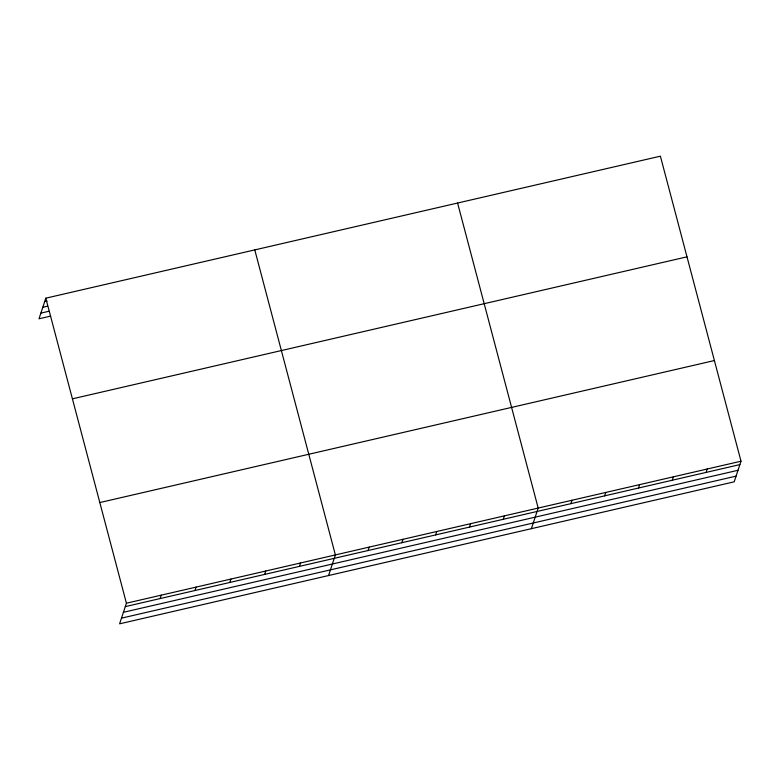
<?xml version="1.0" encoding="UTF-8"?>
<svg xmlns="http://www.w3.org/2000/svg" width="780" height="780" viewBox="0 0 780 780"><rect width="100%" height="100%" fill="white"/><g stroke="black" fill="none" stroke-linecap="round" stroke-linejoin="round"><path stroke-width="1.17" d="M45.815 298.184L126.418 603.213L119.603 623.825L734.185 481.816L741 461.204L660.397 156.175L45.815 298.184L39 318.796L50.612 316.115M160.124 598.572L161.245 595.169M194.951 590.528L196.072 587.125M229.778 582.475L230.899 579.072M264.605 574.431L265.726 571.028M299.423 566.387L300.553 562.975M328.565 575.542L335.38 554.931L254.777 249.902M368.053 550.524L369.184 547.121M401.856 542.714L402.987 539.312M435.659 534.904L436.781 531.502M469.462 527.095L470.584 523.692M503.266 519.285L504.387 515.882M531.375 528.684L538.19 508.072L457.587 203.034M570.862 503.666L571.993 500.253M604.666 495.856L605.797 492.443M638.469 488.036L639.59 484.633M672.272 480.226L673.393 476.824M706.075 472.417L707.197 469.014M44.694 301.587L47.014 301.051M42.812 307.261L47.453 306.189M40.882 313.121L49.003 311.24M72.413 398.843L686.995 256.834M99.82 502.554L714.402 360.545M126.418 603.213L741 461.204M125.297 606.616L739.879 464.607M123.415 612.3L737.997 470.291M121.485 618.15L736.057 476.141"/></g></svg>
